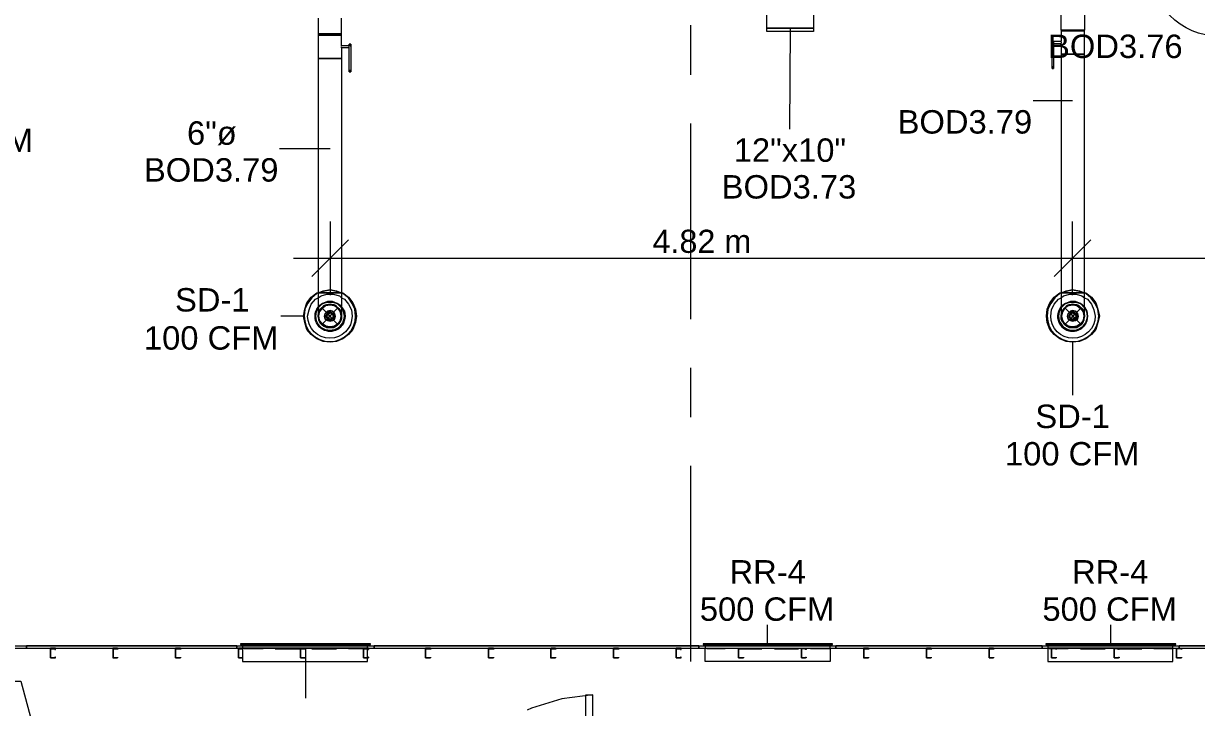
# Model space of a CAD drawing. Header units: metres. Extents: x -2 to 237, y -8 to 52.
# Drawn here: x 30.88 to 38.49, y 35.3 to 39.74 of the extents above; entities that cross this region are included whole.
import ezdxf

# ---------------------------------------------------------------- set-up
doc = ezdxf.new("R2010")
doc.units = ezdxf.units.M
doc.layers.add('HVAC - Ductos', color=5, linetype='Continuous', lineweight=0)
doc.layers.add('PDF3_Text', color=7, linetype='Continuous', lineweight=0)
doc.layers.add('PDF3_Geometry', color=7, linetype='Continuous', lineweight=0, true_color=0xaaaaaa)
doc.styles.add('PDF Helvetica', font='')
doc.styles.get('PDF Helvetica').set_extended_font_data('Helvetica')

msp = doc.modelspace()

# ---------------------------------------------------------------- linework, layer by layer
at = {"layer": 'HVAC - Ductos', "lineweight": 0}
for points in [[(35.7001, 39.7113), (35.7001, 40.825), (36.0026, 40.825), (36.0026, 39.7113)], [(35.7001, 39.7113), (36.0026, 39.7113), (36.0026, 39.6884), (35.7001, 39.6884)], [(37.7627, 39.5417), (37.7581, 39.5417), (37.7535, 39.5417), (37.7397, 39.5417), (37.7259, 39.5417), (37.7077, 39.5417), (37.6847, 39.5417), (37.6664, 39.5417), (37.6481, 39.5417), (37.6343, 39.5417), (37.6205, 39.5417), (37.6114, 39.5417), (37.6114, 37.9925), (37.6205, 37.9925), (37.6343, 37.9925), (37.6481, 37.9925), (37.6664, 37.9925), (37.6847, 37.9925), (37.7077, 37.9925), (37.7259, 37.9925), (37.7397, 37.9925), (37.7535, 37.9925), (37.7581, 37.9925), (37.7627, 37.9925)], [(32.9914, 39.4408), (32.9914, 39.4363), (32.9914, 39.4317), (32.9914, 39.4271), (32.9914, 39.4317), (32.9914, 39.4363)], [(33.0005, 39.4408), (33.0005, 39.4363), (33.0005, 39.4317), (33.0005, 39.4271), (33.0005, 39.4317), (33.0005, 39.4363)], [(32.8218, 38.0063), (32.8676, 38.0154), (32.9088, 38.0063), (32.9409, 37.9925), (32.9088, 38.0017), (32.8676, 38.0109), (32.8218, 38.0017), (32.7897, 37.9925)], [(37.6435, 38.0063), (37.6847, 38.0154), (37.7305, 38.0063), (37.7627, 37.9925), (37.7305, 38.0017), (37.6847, 38.0109), (37.6435, 38.0017), (37.6114, 37.9925)], [(32.7942, 37.9054), (32.8172, 37.9237), (32.8492, 37.9375), (32.8813, 37.9375), (32.9134, 37.9237), (32.9409, 37.9054), (32.9409, 37.9008), (32.9409, 37.9054), (32.9134, 37.9237), (32.8813, 37.9375), (32.8492, 37.9375), (32.8172, 37.9237), (32.7942, 37.9054), (32.7897, 37.9008)], [(32.9363, 37.9008), (32.9134, 37.9237), (32.8813, 37.9329), (32.8492, 37.9329), (32.8172, 37.9237), (32.7942, 37.9008), (32.7897, 37.8962), (32.7942, 37.9008), (32.8172, 37.9237), (32.8492, 37.9329), (32.8813, 37.9329), (32.9134, 37.9237), (32.9363, 37.9008), (32.9455, 37.8962)], [(32.7988, 37.8687), (32.8172, 37.8917), (32.8401, 37.91), (32.8676, 37.9146), (32.8951, 37.91), (32.918, 37.8917), (32.9317, 37.8687), (32.9363, 37.8413), (32.9317, 37.8137), (32.918, 37.7908), (32.8951, 37.7771), (32.8676, 37.7725), (32.8401, 37.7771), (32.8172, 37.7908), (32.7988, 37.8137), (32.7942, 37.8413)], [(32.9363, 37.8229), (32.9317, 37.8046), (32.918, 37.7908), (32.9042, 37.7771), (32.8859, 37.7725), (32.8676, 37.7679), (32.8492, 37.7725), (32.8309, 37.7771), (32.8126, 37.7908), (32.8034, 37.8046), (32.7942, 37.8229), (32.7942, 37.8413), (32.7942, 37.8596), (32.8034, 37.8779), (32.8126, 37.8962), (32.8309, 37.9054), (32.8492, 37.9146), (32.8676, 37.9146), (32.8859, 37.9146), (32.9042, 37.9054), (32.918, 37.8962), (32.9317, 37.8779), (32.9363, 37.8596), (32.9409, 37.8413)], [(37.6114, 37.9054), (37.6389, 37.9237), (37.671, 37.9375), (37.7031, 37.9375), (37.7351, 37.9237), (37.7581, 37.9054), (37.7627, 37.9008), (37.7581, 37.9054), (37.7351, 37.9237), (37.7031, 37.9375), (37.671, 37.9375), (37.6389, 37.9237), (37.6114, 37.9054), (37.6114, 37.9008)], [(37.7581, 37.9008), (37.7351, 37.9237), (37.7031, 37.9329), (37.671, 37.9329), (37.6389, 37.9237), (37.6159, 37.9008), (37.6114, 37.8962), (37.6159, 37.9008), (37.6389, 37.9237), (37.671, 37.9329), (37.7031, 37.9329), (37.7351, 37.9237), (37.7581, 37.9008), (37.7627, 37.8962)], [(37.7581, 37.8229), (37.7489, 37.8046), (37.7397, 37.7908), (37.7214, 37.7771), (37.7077, 37.7725), (37.6847, 37.7679), (37.6664, 37.7725), (37.6481, 37.7771), (37.6343, 37.7908), (37.6205, 37.8046), (37.6159, 37.8229), (37.6114, 37.8413), (37.6159, 37.8596), (37.6205, 37.8779), (37.6343, 37.8962), (37.6481, 37.9054), (37.6664, 37.9146), (37.6847, 37.9146), (37.7077, 37.9146), (37.7214, 37.9054), (37.7397, 37.8962), (37.7489, 37.8779), (37.7581, 37.8596), (37.7581, 37.8413)], [(37.6205, 37.8687), (37.6343, 37.8917), (37.6572, 37.91), (37.6847, 37.9146), (37.7122, 37.91), (37.7351, 37.8917), (37.7535, 37.8687), (37.7581, 37.8413), (37.7535, 37.8137), (37.7351, 37.7908), (37.7122, 37.7771), (37.6847, 37.7725), (37.6572, 37.7771), (37.6343, 37.7908), (37.6205, 37.8137), (37.6159, 37.8413)], [(32.8355, 37.8596), (32.8309, 37.8413), (32.8355, 37.8596), (32.8492, 37.8733), (32.8676, 37.8779), (32.8859, 37.8733), (32.8951, 37.8596), (32.8997, 37.8413), (32.8951, 37.8596), (32.8813, 37.8733), (32.8676, 37.8779), (32.8492, 37.8733)], [(32.8951, 37.8229), (32.8997, 37.8413), (32.8951, 37.8229), (32.8859, 37.8137), (32.8676, 37.8092), (32.8492, 37.8137), (32.8355, 37.8229), (32.8309, 37.8413), (32.8355, 37.8229), (32.8492, 37.8137), (32.8676, 37.8092), (32.8813, 37.8137)], [(32.8447, 37.855), (32.8401, 37.8413), (32.8447, 37.855), (32.8584, 37.8687), (32.8722, 37.8687), (32.8859, 37.855), (32.8905, 37.8413), (32.8859, 37.855), (32.8722, 37.8642), (32.8584, 37.8642)], [(32.8859, 37.8275), (32.8905, 37.8413), (32.8859, 37.8275), (32.8722, 37.8183), (32.8584, 37.8183), (32.8447, 37.8275), (32.8401, 37.8413), (32.8447, 37.8275), (32.8584, 37.8183), (32.8722, 37.8183)], [(32.8538, 37.855), (32.8676, 37.8642), (32.8813, 37.855), (32.8859, 37.8413), (32.8813, 37.8275), (32.8676, 37.8229), (32.8538, 37.8275), (32.8447, 37.8413)], [(32.863, 37.8367), (32.8676, 37.8367), (32.8722, 37.8413), (32.8676, 37.8367), (32.863, 37.8367), (32.8584, 37.8413), (32.863, 37.8459), (32.8676, 37.8459), (32.8722, 37.8413), (32.8676, 37.8459), (32.863, 37.8459), (32.863, 37.8413)], [(32.9638, 37.8413), (32.9592, 37.8733), (32.9409, 37.9008), (32.9592, 37.8733)], [(37.6572, 37.8596), (37.6527, 37.8413), (37.6572, 37.8596), (37.671, 37.8733), (37.6847, 37.8779), (37.7031, 37.8733), (37.7168, 37.8596), (37.7214, 37.8413), (37.7168, 37.8596), (37.7031, 37.8733), (37.6847, 37.8779), (37.671, 37.8733)], [(37.7168, 37.8229), (37.7214, 37.8413), (37.7168, 37.8229), (37.7031, 37.8137), (37.6847, 37.8092), (37.671, 37.8137), (37.6572, 37.8229), (37.6527, 37.8413), (37.6572, 37.8229), (37.671, 37.8137), (37.6847, 37.8092), (37.7031, 37.8137)], [(37.6664, 37.855), (37.6618, 37.8413), (37.6664, 37.855), (37.6801, 37.8687), (37.6939, 37.8687), (37.7077, 37.855), (37.7122, 37.8413), (37.7077, 37.855), (37.6939, 37.8642), (37.6801, 37.8642)], [(37.7077, 37.8275), (37.7122, 37.8413), (37.7077, 37.8275), (37.6939, 37.8183), (37.6801, 37.8183), (37.6664, 37.8275), (37.6618, 37.8413), (37.6664, 37.8275), (37.6801, 37.8183), (37.6939, 37.8183)], [(37.671, 37.855), (37.6847, 37.8642), (37.6985, 37.855), (37.7077, 37.8413), (37.6985, 37.8275), (37.6847, 37.8229), (37.671, 37.8275), (37.6664, 37.8413)], [(37.6847, 37.8459), (37.6801, 37.8413), (37.6847, 37.8459), (37.6893, 37.8459), (37.6939, 37.8413), (37.6893, 37.8459)], [(37.6893, 37.8367), (37.6939, 37.8413), (37.6893, 37.8367), (37.6847, 37.8367), (37.6801, 37.8413), (37.6847, 37.8367)], [(37.7809, 37.8413), (37.7764, 37.8733), (37.7627, 37.9008), (37.7764, 37.8733)], [(33.1288, 35.71), (33.1288, 35.7145), (32.2855, 35.7145), (32.2855, 35.71)], [(36.1264, 35.7145), (35.2876, 35.7145), (35.2876, 35.71), (35.3014, 35.71), (35.3014, 35.6871), (36.1126, 35.6871), (36.1126, 35.71), (36.1264, 35.71)], [(36.1126, 35.6871), (36.1126, 35.6), (35.3014, 35.6), (35.3014, 35.6871)], [(29.563, 34.6191), (29.7922, 35.4717), (30.86, 35.4717), (31.0892, 34.6191)]]:
    msp.add_lwpolyline(points, close=True, dxfattribs=at)
for points in [[(38.1797, 40.1146), (38.4868, 40.1146), (38.4914, 40.0779), (38.5051, 40.0413), (38.5327, 40.0092), (38.5601, 39.9817), (38.5968, 39.9679), (38.6381, 39.9634), (38.6381, 39.6563, -0.405425)], [(37.8543, 37.8413), (37.8497, 37.8871), (37.8314, 37.9237), (37.8039, 37.9605), (37.7718, 37.9879), (37.7627, 37.9925), (37.7718, 37.9925), (37.8085, 37.965), (37.8359, 37.9283), (37.8497, 37.8871), (37.8589, 37.8413), (37.8497, 37.8), (37.8359, 37.7542), (37.8085, 37.7221), (37.7718, 37.6946), (37.7305, 37.6763), (37.6847, 37.6717), (37.6435, 37.6763), (37.6022, 37.6946), (37.5655, 37.7221), (37.5381, 37.7542), (37.5197, 37.8), (37.5151, 37.8413), (37.5197, 37.8871), (37.5381, 37.9283), (37.5655, 37.965), (37.6022, 37.9925), (37.6114, 37.9925), (37.6022, 37.9879), (37.5701, 37.9605), (37.5427, 37.9237), (37.5243, 37.8871), (37.5197, 37.8413, 0.986375)], [(32.7713, 37.8413, 1.010586), (32.9638, 37.8413, -1.404977), (32.7897, 37.9008), (32.7759, 37.8733), (32.7713, 37.8413), (32.7759, 37.8733), (32.7897, 37.8962, 1.368972), (32.9592, 37.8413), (32.9547, 37.8733), (32.9455, 37.8962, -1.331465)], [(37.6114, 37.9008), (37.5977, 37.8733), (37.5885, 37.8413, 1.019058), (37.7809, 37.8413), (37.7764, 37.8733), (37.7627, 37.8962, -1.368965), (37.5931, 37.8413), (37.5977, 37.8733), (37.6114, 37.8962, 1.368834), (37.7809, 37.8413, -1.435311)]]:
    msp.add_lwpolyline(points, format="xyb", close=True, dxfattribs=at)
for points in [[(32.9914, 39.5921), (32.9914, 39.5967), (32.9409, 39.5967), (32.9409, 39.6654), (32.9317, 39.6654), (32.918, 39.6654), (32.9042, 39.6654), (32.8859, 39.6654), (32.8676, 39.6654), (32.8447, 39.6654), (32.8264, 39.6654), (32.8126, 39.6654), (32.7988, 39.6654), (32.7942, 39.6654), (32.7897, 39.6654), (32.7942, 39.6654), (32.7897, 39.6654), (32.7942, 39.6654), (32.7988, 39.6654), (32.8126, 39.6654), (32.8264, 39.6654), (32.8447, 39.6654), (32.8676, 39.6654), (32.8859, 39.6654), (32.9042, 39.6654), (32.918, 39.6654), (32.9317, 39.6654), (32.9409, 39.6654), (32.9409, 39.6746), (32.9317, 39.6746), (32.918, 39.6746), (32.9042, 39.6746), (32.8859, 39.6746), (32.8676, 39.6746), (32.8447, 39.6746), (32.8264, 39.6746), (32.8126, 39.6746), (32.7988, 39.6746), (32.7942, 39.6746), (32.7897, 39.6746), (32.7942, 39.6746), (32.7897, 39.6746), (32.7942, 39.6746), (32.7988, 39.6746), (32.8126, 39.6746), (32.8264, 39.6746), (32.8447, 39.6746), (32.8676, 39.6746), (32.8859, 39.6746), (32.9042, 39.6746), (32.918, 39.6746), (32.9317, 39.6746), (32.9409, 39.6746), (32.9409, 39.7755)], [(32.7897, 39.7755), (32.7897, 39.6746), (32.7897, 39.6654), (32.7897, 39.5142), (32.7942, 39.5142), (32.7988, 39.5142), (32.8126, 39.5142), (32.8264, 39.5142), (32.8447, 39.5142), (32.8676, 39.5142), (32.8859, 39.5142), (32.9042, 39.5142), (32.918, 39.5142), (32.9317, 39.5142), (32.9409, 39.5142), (32.9409, 37.9925), (32.9317, 37.9925), (32.918, 37.9925), (32.9042, 37.9925), (32.8859, 37.9925), (32.8676, 37.9925), (32.8447, 37.9925), (32.8264, 37.9925), (32.8126, 37.9925), (32.7988, 37.9925), (32.7942, 37.9925), (32.7897, 37.9925), (32.7942, 37.9925), (32.7988, 37.9925), (32.8126, 37.9925), (32.8264, 37.9925), (32.8447, 37.9925), (32.8676, 37.9925), (32.8859, 37.9925), (32.9042, 37.9925), (32.918, 37.9925), (32.9317, 37.9925), (32.9409, 37.9925), (32.9409, 37.9742), (32.9409, 37.9329), (32.9409, 37.8962), (32.9409, 37.8687), (32.9409, 37.8505), (32.9409, 37.8413)], [(37.7627, 39.7984), (37.7627, 39.6975), (37.7581, 39.6975), (37.7535, 39.6975), (37.7397, 39.6975), (37.7259, 39.6975), (37.7077, 39.6975), (37.6847, 39.6975), (37.6664, 39.6975), (37.6481, 39.6975), (37.6343, 39.6975), (37.6205, 39.6975), (37.6114, 39.6975), (37.6114, 39.6929), (37.6205, 39.6929), (37.6343, 39.6929), (37.6481, 39.6929), (37.6664, 39.6929), (37.6847, 39.6929), (37.7077, 39.6929), (37.7259, 39.6929), (37.7397, 39.6929), (37.7535, 39.6929), (37.7581, 39.6929), (37.7627, 39.6929), (37.7627, 39.6975), (37.7581, 39.6975), (37.7627, 39.6975), (37.7581, 39.6975), (37.7535, 39.6975), (37.7397, 39.6975), (37.7259, 39.6975), (37.7077, 39.6975), (37.6847, 39.6975), (37.6664, 39.6975), (37.6481, 39.6975), (37.6343, 39.6975), (37.6205, 39.6975), (37.6114, 39.6975), (37.6114, 39.7984)], [(35.8514, 39.7113), (35.8468, 39.0559)], [(37.5609, 39.6105), (37.6114, 39.6105), (37.6114, 39.5417), (37.6205, 39.5417), (37.6343, 39.5417), (37.6481, 39.5417), (37.6664, 39.5417), (37.6847, 39.5417), (37.7077, 39.5417), (37.7259, 39.5417), (37.7397, 39.5417), (37.7535, 39.5417), (37.7581, 39.5417), (37.7627, 39.5417), (37.7627, 39.6929), (37.7581, 39.6929), (37.7627, 39.6929), (37.7581, 39.6929), (37.7535, 39.6929), (37.7397, 39.6929), (37.7259, 39.6929), (37.7077, 39.6929), (37.6847, 39.6929), (37.6664, 39.6929), (37.6481, 39.6929), (37.6343, 39.6929), (37.6205, 39.6929), (37.6114, 39.6929), (37.6114, 39.6242), (37.5609, 39.6242), (37.5609, 39.6196), (37.5609, 39.615)], [(32.9409, 39.5921), (32.9409, 39.5967)], [(32.9409, 39.5875), (32.9409, 39.5829), (32.9409, 39.5875)], [(32.9409, 39.5875), (32.9409, 39.5829), (32.9409, 39.5875)], [(33.0005, 39.6059), (32.9914, 39.6059)], [(32.9914, 39.4408), (32.9914, 39.5921), (32.9914, 39.5967), (32.9914, 39.6013), (32.9914, 39.6059), (32.9914, 39.6013), (32.9914, 39.5967)], [(33.0005, 39.5921), (33.0005, 39.5967), (33.0005, 39.6013), (33.0005, 39.6059), (33.0005, 39.6013), (33.0005, 39.5967), (33.0005, 39.5921), (33.0005, 39.4408)], [(37.5609, 39.6288), (37.5518, 39.6288)], [(37.5518, 39.4638), (37.5518, 39.4592), (37.5518, 39.4546), (37.5518, 39.45), (37.5518, 39.4546), (37.5518, 39.4592), (37.5518, 39.4638), (37.5518, 39.615), (37.5518, 39.6196), (37.5518, 39.6242), (37.5518, 39.6288), (37.5518, 39.6242), (37.5518, 39.6196), (37.5518, 39.615)], [(37.5609, 39.6196), (37.5609, 39.6242), (37.5609, 39.6288), (37.5609, 39.6242), (37.5609, 39.6196), (37.5609, 39.615), (37.5609, 39.4638), (37.5609, 39.4592), (37.5609, 39.4546), (37.5609, 39.45), (37.5609, 39.4546), (37.5609, 39.4592), (37.5609, 39.4638)], [(37.6114, 39.6196), (37.6114, 39.615)], [(32.9914, 39.5829), (32.9409, 39.5829), (32.9409, 39.5142), (32.9317, 39.5142), (32.918, 39.5142), (32.9042, 39.5142), (32.8859, 39.5142), (32.8676, 39.5142), (32.8447, 39.5142), (32.8264, 39.5142), (32.8126, 39.5142), (32.7988, 39.5142), (32.7942, 39.5142), (32.7897, 39.5142), (32.7897, 37.9925), (32.7897, 37.9513), (32.7897, 37.91), (32.7897, 37.8779), (32.7897, 37.855), (32.7897, 37.8413), (32.7897, 37.8505), (32.7897, 37.8413), (32.7942, 37.8229), (32.7988, 37.8046), (32.8126, 37.7863), (32.8264, 37.7771), (32.8447, 37.7679), (32.8676, 37.7679), (32.8859, 37.7679), (32.9042, 37.7771), (32.918, 37.7863), (32.9317, 37.8046), (32.9409, 37.8229), (32.9409, 37.8413), (32.9409, 37.8505), (32.9409, 37.8413), (32.9409, 37.8229), (32.9317, 37.8046), (32.918, 37.7863), (32.9042, 37.7771), (32.8859, 37.7679), (32.8676, 37.7679), (32.8447, 37.7679), (32.8264, 37.7771), (32.8126, 37.7863), (32.7988, 37.8046), (32.7942, 37.8229), (32.7897, 37.8413)], [(37.5518, 39.45), (37.5518, 39.4546), (37.5518, 39.45)], [(37.5518, 39.45), (37.5609, 39.45)], [(37.5609, 39.45), (37.5609, 39.4546), (37.5609, 39.45)], [(32.9914, 39.4271), (33.0005, 39.4271)], [(37.6847, 39.2392), (37.4281, 39.2392)], [(32.8676, 38.9275), (32.5376, 38.9275)], [(32.8676, 38.4554), (32.8676, 38.2171), (32.8676, 37.9787)], [(37.6847, 37.9787), (37.6847, 38.2171), (37.6847, 38.4554)], [(32.9868, 38.3363), (32.8676, 38.2171), (32.7484, 38.0979)], [(37.8039, 38.3363), (37.6847, 38.2171), (37.5655, 38.0979)], [(32.6292, 38.2171), (37.6847, 38.2171), (40.4347, 38.2171)], [(37.7627, 37.8413), (37.7627, 37.8505), (37.7627, 37.8687), (37.7627, 37.8962), (37.7627, 37.9329), (37.7627, 37.9742), (37.7627, 37.9925), (37.7581, 37.9925), (37.7535, 37.9925), (37.7397, 37.9925), (37.7259, 37.9925), (37.7077, 37.9925), (37.6847, 37.9925), (37.6664, 37.9925), (37.6481, 37.9925), (37.6343, 37.9925), (37.6205, 37.9925), (37.6114, 37.9925), (37.6114, 37.9513), (37.6114, 37.91), (37.6114, 37.8779), (37.6114, 37.855), (37.6114, 37.8413), (37.6114, 37.8505), (37.6114, 37.8413), (37.6114, 37.8229), (37.6205, 37.8046), (37.6343, 37.7863), (37.6481, 37.7771), (37.6664, 37.7679), (37.6847, 37.7679), (37.7077, 37.7679), (37.7259, 37.7771), (37.7397, 37.7863), (37.7535, 37.8046), (37.7581, 37.8229), (37.7627, 37.8413), (37.7627, 37.8505), (37.7627, 37.8413), (37.7581, 37.8229), (37.7535, 37.8046), (37.7397, 37.7863), (37.7259, 37.7771), (37.7077, 37.7679), (37.6847, 37.7679), (37.6664, 37.7679), (37.6481, 37.7771), (37.6343, 37.7863), (37.6205, 37.8046), (37.6114, 37.8229), (37.6114, 37.8413)], [(32.7897, 37.9605), (32.808, 37.9742), (32.8447, 37.9833), (32.8859, 37.9833), (32.9272, 37.9742), (32.9409, 37.9605)], [(32.9409, 37.8505), (32.9409, 37.8642), (32.9317, 37.8825), (32.918, 37.8962), (32.9042, 37.91), (32.8859, 37.9146), (32.8676, 37.9192), (32.8447, 37.9146), (32.8264, 37.91), (32.8126, 37.8962), (32.7988, 37.8825), (32.7942, 37.8642), (32.7897, 37.8505)], [(32.7942, 37.8687), (32.7942, 37.8733), (32.7988, 37.8733), (32.8126, 37.8962), (32.8355, 37.91), (32.8355, 37.9146), (32.8401, 37.9146)], [(32.8401, 37.91), (32.8676, 37.9146), (32.8905, 37.91)], [(32.8905, 37.9146), (32.8951, 37.9146), (32.8997, 37.91)], [(32.8951, 37.91), (32.918, 37.8962), (32.9317, 37.8733)], [(37.6114, 37.9605), (37.6251, 37.9742), (37.6664, 37.9833), (37.7077, 37.9833), (37.7443, 37.9742), (37.7627, 37.9605)], [(37.7627, 37.8505), (37.7581, 37.8642), (37.7535, 37.8825), (37.7397, 37.8962), (37.7259, 37.91), (37.7077, 37.9146), (37.6847, 37.9192), (37.6664, 37.9146), (37.6481, 37.91), (37.6343, 37.8962), (37.6205, 37.8825), (37.6114, 37.8642), (37.6114, 37.8505)], [(37.6205, 37.8733), (37.6343, 37.8962), (37.6572, 37.91)], [(37.6527, 37.91), (37.6572, 37.9146), (37.6618, 37.9146)], [(37.6618, 37.91), (37.6847, 37.9146), (37.7122, 37.91)], [(37.7122, 37.9146), (37.7168, 37.9146), (37.7168, 37.91), (37.7397, 37.8962), (37.7535, 37.8733), (37.7581, 37.8733), (37.7581, 37.8687)], [(32.7988, 37.8183), (32.7942, 37.8413), (32.7988, 37.8687)], [(32.9363, 37.8733), (32.9363, 37.8687), (32.9409, 37.8413), (32.9363, 37.8183)], [(37.6159, 37.8183), (37.6114, 37.8413), (37.6159, 37.8687), (37.6159, 37.8733)], [(37.7535, 37.8687), (37.7581, 37.8413), (37.7535, 37.8183)], [(32.7988, 37.8092), (32.7942, 37.8137), (32.7942, 37.8183)], [(32.8355, 37.7771), (32.8126, 37.7908), (32.7988, 37.8092)], [(32.8401, 37.7725), (32.8355, 37.7725)], [(32.8905, 37.7725), (32.8676, 37.7679), (32.8401, 37.7725)], [(32.8997, 37.7725), (32.8951, 37.7725), (32.8905, 37.7725)], [(32.9317, 37.8092), (32.918, 37.7908), (32.8951, 37.7771)], [(32.9363, 37.8183), (32.9363, 37.8137), (32.9363, 37.8092)], [(37.6159, 37.8092), (37.6159, 37.8137), (37.6159, 37.8183)], [(37.6572, 37.7771), (37.6343, 37.7908), (37.6205, 37.8092)], [(37.6618, 37.7725), (37.6572, 37.7725), (37.6527, 37.7725)], [(37.7122, 37.7725), (37.6847, 37.7679), (37.6618, 37.7725)], [(37.7168, 37.7725), (37.7122, 37.7725)], [(37.7535, 37.8092), (37.7397, 37.7908), (37.7168, 37.7771)], [(37.7581, 37.8183), (37.7581, 37.8137), (37.7535, 37.8092)], [(37.6847, 37.6717), (37.6847, 37.3279)], [(35.7047, 35.7145), (35.7047, 35.8383)], [(37.9322, 35.7145), (37.9322, 35.8383)], [(32.2901, 35.71), (32.2992, 35.71), (32.2992, 35.6871), (33.1105, 35.6871), (32.2992, 35.6871), (32.2992, 35.6), (33.1105, 35.6), (33.1105, 35.6871), (33.1105, 35.71), (33.1242, 35.71)], [(33.1014, 35.7145), (32.3084, 35.7145)], [(35.2876, 35.71), (36.1264, 35.71)], [(36.1035, 35.7145), (35.3105, 35.7145)], [(37.5105, 35.71), (38.3539, 35.71), (38.3539, 35.7145), (37.5105, 35.7145), (37.5105, 35.71), (37.5243, 35.71), (37.5243, 35.6871), (38.3355, 35.6871), (37.5243, 35.6871), (37.5243, 35.6), (38.3355, 35.6), (38.3355, 35.6871), (38.3355, 35.71), (38.3493, 35.71)], [(38.3264, 35.7145), (37.5335, 35.7145)], [(32.4322, 35.6825), (32.3084, 35.6825), (32.3084, 35.6871), (32.4322, 35.6871)], [(32.5101, 35.6871), (32.6705, 35.6871)], [(32.5101, 35.6825), (32.6705, 35.6825)], [(32.7072, 35.6825), (32.7072, 35.3617)], [(32.7484, 35.6871), (32.9088, 35.6871)], [(32.7484, 35.6825), (32.9088, 35.6825)], [(32.9868, 35.6871), (33.1059, 35.6871), (33.1059, 35.6825), (32.9868, 35.6825)], [(35.4297, 35.6825), (35.3105, 35.6825), (35.3105, 35.6871), (35.4297, 35.6871)], [(35.5122, 35.6871), (35.668, 35.6871)], [(35.5122, 35.6825), (35.668, 35.6825)], [(35.7505, 35.6871), (35.9063, 35.6871)], [(35.7505, 35.6825), (35.9063, 35.6825)], [(35.9843, 35.6871), (36.1081, 35.6871), (36.1081, 35.6825), (35.9843, 35.6825)], [(37.6572, 35.6825), (37.5335, 35.6825), (37.5335, 35.6871), (37.6572, 35.6871)], [(37.7351, 35.6871), (37.8955, 35.6871)], [(37.7351, 35.6825), (37.8955, 35.6825)], [(37.9735, 35.6871), (38.1339, 35.6871)], [(37.9735, 35.6825), (38.1339, 35.6825)], [(38.2118, 35.6871), (38.331, 35.6871), (38.331, 35.6825), (38.2118, 35.6825)]]:
    msp.add_lwpolyline(points, dxfattribs=at)
for points in [[(32.6934, 37.8413), (32.7026, 37.8871), (32.7164, 37.9283), (32.7438, 37.965), (32.7805, 37.9925), (32.7897, 37.9925), (32.7805, 37.9879), (32.7484, 37.9605), (32.721, 37.9237), (32.7026, 37.8871), (32.698, 37.8413, 0.986375), (33.0326, 37.8413), (33.028, 37.8871), (33.0097, 37.9237), (32.9868, 37.9605), (32.9501, 37.9879), (32.9409, 37.9925), (32.9501, 37.9925), (32.9868, 37.965), (33.0142, 37.9283), (33.0326, 37.8871), (33.0371, 37.8413), (33.0326, 37.8), (33.0142, 37.7542), (32.9868, 37.7221), (32.9501, 37.6946), (32.9088, 37.6763), (32.8676, 37.6717), (32.8218, 37.6763), (32.7805, 37.6946), (32.7438, 37.7221), (32.7164, 37.7542), (32.7026, 37.8), (32.6934, 37.8413), (32.5468, 37.8413)], [(32.9409, 37.9605), (32.9592, 37.9513), (32.9868, 37.9192), (33.0051, 37.8825), (33.0097, 37.8413, -0.994864), (32.721, 37.8413), (32.7301, 37.8825), (32.7438, 37.9192), (32.7713, 37.9513), (32.7897, 37.9605)], [(37.7627, 37.9605), (37.7809, 37.9513), (37.8085, 37.9192), (37.8222, 37.8825), (37.8314, 37.8413, -0.994798), (37.5427, 37.8413), (37.5472, 37.8825), (37.5655, 37.9192), (37.5931, 37.9513), (37.6114, 37.9605)]]:
    msp.add_lwpolyline(points, format="xyb", dxfattribs=at)
at = {"layer": 'PDF3_Geometry', "lineweight": 0}
for points in [[(35.2051, 39.7296), (35.2051, 39.4088)], [(35.2051, 39.0925), (35.2051, 37.8229)], [(35.2051, 37.5067), (35.2051, 37.1859)], [(35.2051, 36.8696), (35.2051, 35.6)], [(28.6417, 35.7008), (29.5309, 35.7008), (29.7554, 35.7008), (29.7554, 35.6871), (30.8968, 35.6871), (30.8968, 35.7008)], [(29.7554, 35.7008), (30.8968, 35.7008), (32.2626, 35.7008), (32.2626, 35.6871), (32.2718, 35.6871)], [(32.2626, 35.7008), (33.1518, 35.7008), (35.2601, 35.7008), (35.2601, 35.6871), (36.1493, 35.6871), (36.1493, 35.7008)], [(32.2901, 35.6871), (33.1518, 35.6871), (33.1518, 35.7008)], [(32.7072, 35.6871), (32.7072, 35.6779), (32.7072, 35.6825), (32.6797, 35.6825), (32.6751, 35.6825), (32.6751, 35.6229), (32.6797, 35.6229), (32.7072, 35.6229), (32.7072, 35.6275), (32.7072, 35.6229), (32.6797, 35.6229), (32.6751, 35.6229), (32.6751, 35.6825), (32.6751, 35.6871), (32.6797, 35.6871)], [(33.1151, 35.6871), (33.1151, 35.6779), (33.1105, 35.6779), (33.1105, 35.6825), (33.083, 35.6825), (33.083, 35.6229), (33.1105, 35.6229), (33.1105, 35.6275), (33.1151, 35.6275), (33.1151, 35.6229), (33.083, 35.6229), (33.083, 35.6825), (33.083, 35.6871)], [(35.2601, 35.7008), (36.1493, 35.7008), (37.4877, 35.7008), (37.4877, 35.6871), (38.3768, 35.6871), (38.3768, 35.7008)], [(37.4877, 35.7008), (38.3768, 35.7008), (38.5877, 35.7008), (38.6793, 35.7008), (39.0139, 35.7008), (39.4173, 35.7008), (40.6364, 35.7008), (41.0398, 35.7008)], [(41.0398, 35.7008), (40.6364, 35.7008), (39.4173, 35.7008), (39.0139, 35.7008), (38.6793, 35.7008), (38.5877, 35.7008), (38.3768, 35.7008), (38.3768, 35.6871), (44.2619, 35.6871), (44.2619, 35.7008), (42.3506, 35.7008), (42.2635, 35.7008)], [(34.5726, 34.9033), (34.5726, 35.3845), (34.371, 35.3571), (34.1739, 35.2975), (34.1463, 35.2837)], [(34.5268, 34.9033), (34.5268, 35.3845), (34.5726, 35.3845)]]:
    msp.add_lwpolyline(points, dxfattribs=at)
at = {"layer": 'PDF3_Geometry', "color": 8, "lineweight": 0, "true_color": 0x808080}
for points in [[(32.9272, 37.8871), (32.8905, 37.9146), (32.8447, 37.9146), (32.8034, 37.8871), (32.7897, 37.8413), (32.8034, 37.7954), (32.8447, 37.7679), (32.8905, 37.7679), (32.9272, 37.7954), (32.9409, 37.8413)], [(37.7489, 37.8871), (37.7122, 37.9146), (37.6618, 37.9146), (37.6251, 37.8871), (37.6114, 37.8413), (37.6251, 37.7954), (37.6618, 37.7679), (37.7122, 37.7679), (37.7489, 37.7954), (37.7627, 37.8413)]]:
    msp.add_lwpolyline(points, close=True, dxfattribs=at)
for points in [[(32.8126, 37.8962), (32.918, 37.7863)], [(32.918, 37.8962), (32.8126, 37.7863)], [(37.6343, 37.8962), (37.7397, 37.7863)], [(37.7397, 37.8962), (37.6343, 37.7863)]]:
    msp.add_lwpolyline(points, dxfattribs=at)
at = {"layer": 'PDF3_Geometry', "lineweight": 0}
for points in [[(32.2626, 35.7008), (30.8968, 35.7008), (30.8968, 35.6871), (32.2626, 35.6871)], [(31.0846, 35.6871), (31.0526, 35.6871), (31.0526, 35.6825), (31.0526, 35.6229), (31.0846, 35.6229), (31.0846, 35.6275), (31.0801, 35.6275), (31.0801, 35.6229), (31.0526, 35.6229), (31.0526, 35.6825), (31.0801, 35.6825), (31.0801, 35.6779), (31.0846, 35.6779)], [(31.488, 35.6871), (31.4605, 35.6871), (31.4559, 35.6871), (31.4559, 35.6825), (31.4559, 35.6229), (31.4605, 35.6229), (31.488, 35.6229), (31.488, 35.6275), (31.488, 35.6229), (31.4605, 35.6229), (31.4605, 35.6825), (31.488, 35.6825), (31.488, 35.6779)], [(31.8959, 35.6871), (31.8638, 35.6871), (31.8638, 35.6825), (31.8638, 35.6229), (31.8959, 35.6229), (31.8959, 35.6275), (31.8959, 35.6229), (31.8638, 35.6229), (31.8638, 35.6825), (31.8959, 35.6825), (31.8959, 35.6779)], [(32.2992, 35.6871), (32.2718, 35.6871), (32.2718, 35.6825), (32.2718, 35.6229), (32.2992, 35.6229), (32.2992, 35.6275), (32.2992, 35.6229), (32.2718, 35.6229), (32.2718, 35.6825), (32.2992, 35.6825), (32.2992, 35.6779)], [(32.7072, 35.6871), (32.6797, 35.6871), (32.6751, 35.6871), (32.6751, 35.6825), (32.6751, 35.6229), (32.6797, 35.6229), (32.7072, 35.6229), (32.7072, 35.6275), (32.7072, 35.6229), (32.6797, 35.6229), (32.6751, 35.6229), (32.6751, 35.6825), (32.6797, 35.6825), (32.7072, 35.6825), (32.7072, 35.6779)], [(33.1151, 35.6871), (33.083, 35.6871), (33.083, 35.6825), (33.083, 35.6229), (33.1151, 35.6229), (33.1151, 35.6275), (33.1105, 35.6275), (33.1105, 35.6229), (33.083, 35.6229), (33.083, 35.6825), (33.1105, 35.6825), (33.1105, 35.6779), (33.1151, 35.6779)], [(35.2601, 35.7008), (33.1518, 35.7008), (33.1518, 35.6871), (35.2601, 35.6871)], [(33.5184, 35.6871), (33.4909, 35.6871), (33.4863, 35.6871), (33.4863, 35.6825), (33.4863, 35.6229), (33.4909, 35.6229), (33.5184, 35.6229), (33.5184, 35.6275), (33.5184, 35.6229), (33.4909, 35.6229), (33.4863, 35.6229), (33.4863, 35.6825), (33.4909, 35.6825), (33.5184, 35.6825), (33.5184, 35.6779)], [(33.9264, 35.6871), (33.8943, 35.6871), (33.8943, 35.6825), (33.8943, 35.6229), (33.9264, 35.6229), (33.9264, 35.6275), (33.9264, 35.6229), (33.8943, 35.6229), (33.8943, 35.6825), (33.9264, 35.6825), (33.9264, 35.6779)], [(34.3297, 35.6871), (34.3022, 35.6871), (34.2976, 35.6825), (34.2976, 35.6229), (34.3022, 35.6229), (34.3297, 35.6229), (34.3297, 35.6275), (34.3297, 35.6229), (34.3022, 35.6229), (34.3022, 35.6825), (34.3297, 35.6825), (34.3297, 35.6779)], [(34.7376, 35.6871), (34.7055, 35.6871), (34.7055, 35.6825), (34.7055, 35.6229), (34.7376, 35.6229), (34.7376, 35.6275), (34.7376, 35.6229), (34.7055, 35.6229), (34.7055, 35.6825), (34.7376, 35.6825), (34.7376, 35.6779)], [(35.1455, 35.6871), (35.1135, 35.6871), (35.1135, 35.6825), (35.1135, 35.6229), (35.1455, 35.6229), (35.1455, 35.6275), (35.1409, 35.6275), (35.1409, 35.6229), (35.1135, 35.6229), (35.1135, 35.6825), (35.1409, 35.6825), (35.1409, 35.6779), (35.1455, 35.6779)], [(35.5489, 35.6779), (35.5489, 35.6825), (35.5213, 35.6825), (35.5167, 35.6825), (35.5167, 35.6229), (35.5213, 35.6229), (35.5489, 35.6229), (35.5489, 35.6275), (35.5489, 35.6229), (35.5213, 35.6229), (35.5167, 35.6229), (35.5167, 35.6825), (35.5167, 35.6871), (35.5213, 35.6871), (35.5489, 35.6871)], [(35.9567, 35.6779), (35.9522, 35.6779), (35.9522, 35.6825), (35.9247, 35.6825), (35.9247, 35.6229), (35.9522, 35.6229), (35.9522, 35.6275), (35.9567, 35.6275), (35.9567, 35.6229), (35.9247, 35.6229), (35.9247, 35.6825), (35.9247, 35.6871), (35.9567, 35.6871)], [(37.4877, 35.7008), (36.1493, 35.7008), (36.1493, 35.6871), (37.4877, 35.6871)], [(36.3601, 35.6871), (36.3326, 35.6871), (36.3281, 35.6871), (36.3281, 35.6825), (36.3281, 35.6229), (36.3326, 35.6229), (36.3601, 35.6229), (36.3601, 35.6275), (36.3601, 35.6229), (36.3326, 35.6229), (36.3326, 35.6825), (36.3601, 35.6825), (36.3601, 35.6779)], [(36.7681, 35.6871), (36.7359, 35.6871), (36.7359, 35.6825), (36.7359, 35.6229), (36.7681, 35.6229), (36.7681, 35.6275), (36.7681, 35.6229), (36.7359, 35.6229), (36.7359, 35.6825), (36.7681, 35.6825), (36.7681, 35.6779)], [(37.1714, 35.6871), (37.1439, 35.6871), (37.1439, 35.6825), (37.1439, 35.6229), (37.1714, 35.6229), (37.1714, 35.6275), (37.1714, 35.6229), (37.1439, 35.6229), (37.1439, 35.6825), (37.1714, 35.6825), (37.1714, 35.6779)], [(37.5793, 35.6779), (37.5793, 35.6825), (37.5518, 35.6825), (37.5472, 35.6825), (37.5472, 35.6229), (37.5518, 35.6229), (37.5793, 35.6229), (37.5793, 35.6275), (37.5793, 35.6229), (37.5518, 35.6229), (37.5472, 35.6229), (37.5472, 35.6825), (37.5472, 35.6871), (37.5518, 35.6871), (37.5793, 35.6871)], [(37.9872, 35.6779), (37.9827, 35.6779), (37.9827, 35.6825), (37.9551, 35.6825), (37.9551, 35.6229), (37.9827, 35.6229), (37.9827, 35.6275), (37.9872, 35.6275), (37.9872, 35.6229), (37.9551, 35.6229), (37.9551, 35.6825), (37.9551, 35.6871), (37.9872, 35.6871)], [(38.3905, 35.6779), (38.3905, 35.6825), (38.3631, 35.6825), (38.3585, 35.6825), (38.3585, 35.6229), (38.3631, 35.6229), (38.3905, 35.6229), (38.3905, 35.6275), (38.3905, 35.6229), (38.3631, 35.6229), (38.3585, 35.6229), (38.3585, 35.6825), (38.3585, 35.6871), (38.3631, 35.6871), (38.3905, 35.6871)]]:
    msp.add_lwpolyline(points, close=True, dxfattribs=at)

# ---------------------------------------------------------------- texts
at = {"layer": 'PDF3_Text', "lineweight": 0, "attachment_point": 4, "style": 'PDF Helvetica'}
for s, insert, char_height in [('BOD3.76', (37.5257, 39.5919), 0.15195), ('BOD3.79', (36.5494, 39.1015), 0.15195), ('12500 CFM', (29.8299, 38.9823), 0.15195), ('6"ø', (31.9383, 39.0281), 0.15195), ('12"x10"', (35.486, 38.9181), 0.15195), ('BOD3.79', (31.6588, 38.7898), 0.15195), ('BOD3.73', (35.4081, 38.6798), 0.15195), ('4.82 m', (34.9589, 38.3262), 0.15008), ('SD-1', (31.8604, 37.9464), 0.15195), ('100 CFM', (31.6587, 37.6989), 0.15195), ('SD-1', (37.4431, 37.1901), 0.15195), ('100 CFM', (37.2461, 36.9472), 0.15195), ('RR-4', (35.4585, 36.1817), 0.15195), ('RR-4', (37.6815, 36.1817), 0.15195), ('500 CFM', (35.266, 35.9388), 0.15195), ('500 CFM', (37.489, 35.9388), 0.15195)]:
    msp.add_mtext(s, dxfattribs=dict(at, insert=insert, char_height=char_height))

doc.saveas('drawing.dxf')
